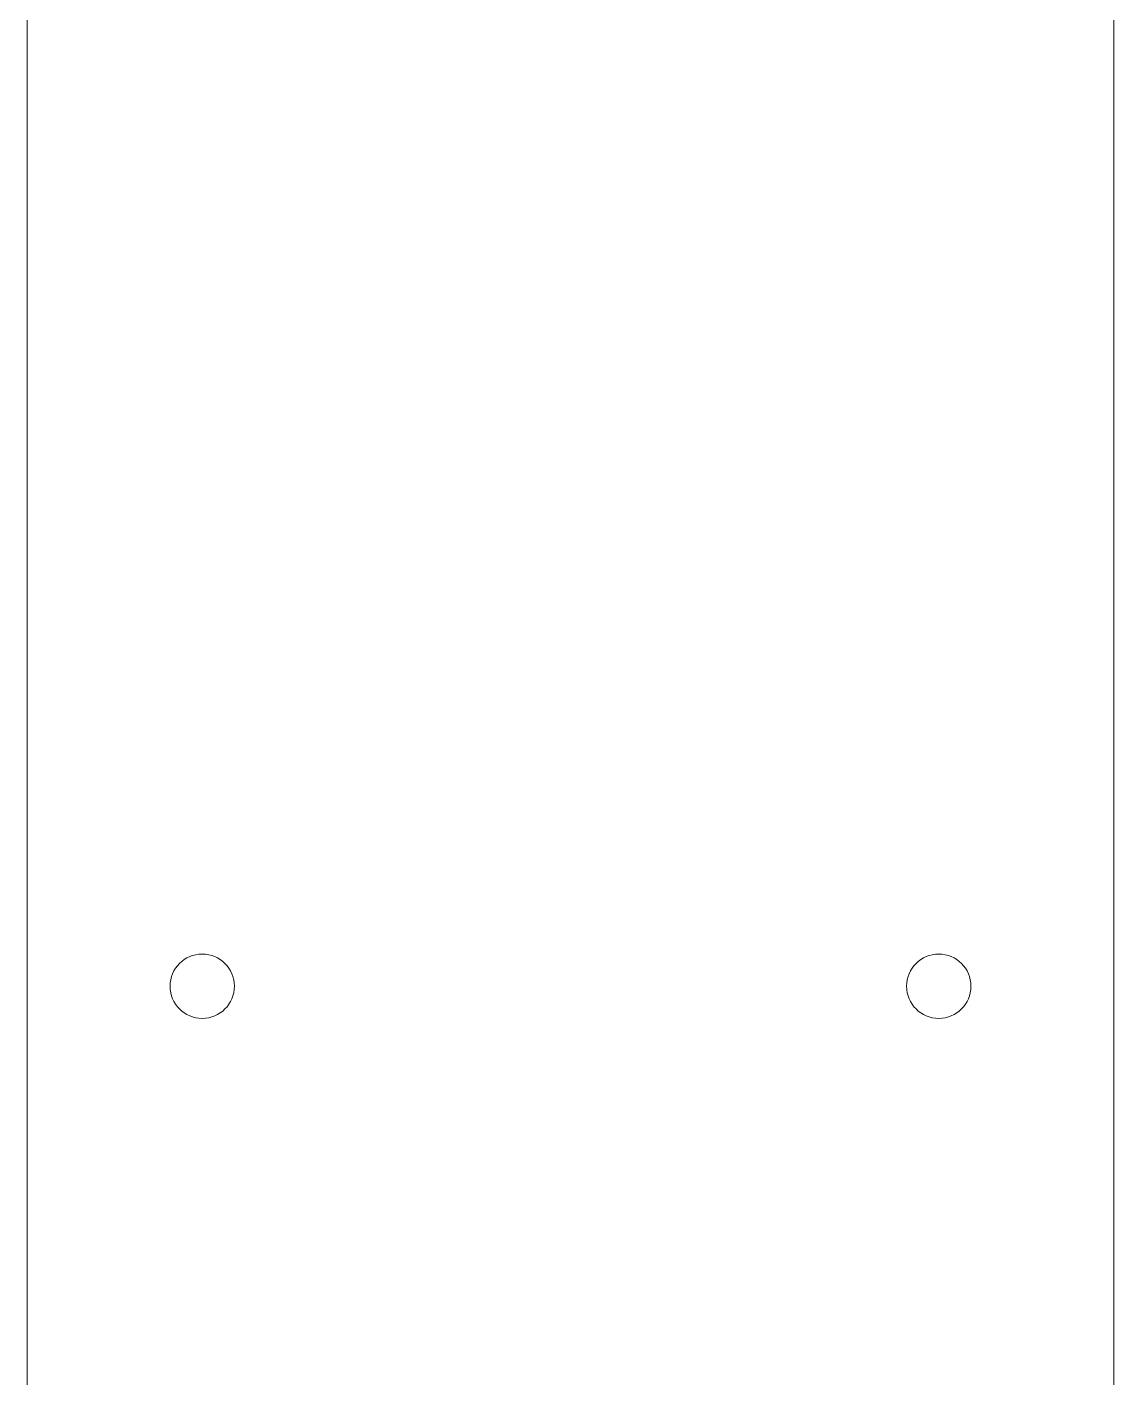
# Model space of a CAD drawing. Header units: inches. Extents: x -600 to 1443, y -822 to 226.
# Drawn here: x 729 to 944.5, y -345.7 to -78 of the extents above; entities that cross this region are included whole.
import ezdxf

# ---------------------------------------------------------------- set-up
doc = ezdxf.new("R2010")
doc.units = ezdxf.units.IN
doc.header["$MEASUREMENT"] = 0
doc.layers.add('Layer 1', color=7, linetype='Continuous')

msp = doc.modelspace()

# ---------------------------------------------------------------- linework, layer by layer
at = {"layer": 'Layer 1', "color": 7, "lineweight": 18, "true_color": 0xffffff}
msp.add_open_spline([(930.29, 44.81), (938.09, 44.81), (944.46, 38.43), (944.46, 30.64), (944.46, 30.64), (944.46, -566.84), (944.46, -566.84), (944.46, -574.64), (938.09, -581.02), (930.29, -581.02), (930.29, -581.02), (743.2, -581.02), (743.2, -581.02), (735.41, -581.02), (729.03, -574.64), (729.03, -566.84), (729.03, -566.84), (729.03, 30.64), (729.03, 30.64), (729.03, 38.43), (735.41, 44.81), (743.2, 44.81), (743.2, 44.81), (930.29, 44.81), (930.29, 44.81)], degree=3, knots=[0, 0, 0, 0, 1, 1, 1, 2, 2, 2, 3, 3, 3, 4, 4, 4, 5, 5, 5, 6, 6, 6, 7, 7, 7, 8, 8, 8, 8], dxfattribs=at)
at = {"layer": 'Layer 1', "color": 250, "lineweight": 18, "true_color": 0x1d1c1a}
for points in [[(763.75, -261.73), (767.28, -261.73), (770.13, -264.58), (770.13, -268.1), (770.13, -271.63), (767.28, -274.48), (763.75, -274.48), (760.23, -274.48), (757.38, -271.63), (757.38, -268.1), (757.38, -264.58), (760.23, -261.73), (763.75, -261.73)], [(909.74, -261.73), (913.26, -261.73), (916.12, -264.58), (916.12, -268.1), (916.12, -271.63), (913.26, -274.48), (909.74, -274.48), (906.22, -274.48), (903.36, -271.63), (903.36, -268.1), (903.36, -264.58), (906.22, -261.73), (909.74, -261.73)]]:
    msp.add_open_spline(points, degree=3, knots=[0, 0, 0, 0, 1, 1, 1, 2, 2, 2, 3, 3, 3, 4, 4, 4, 4], dxfattribs=at)

doc.saveas('drawing.dxf')
